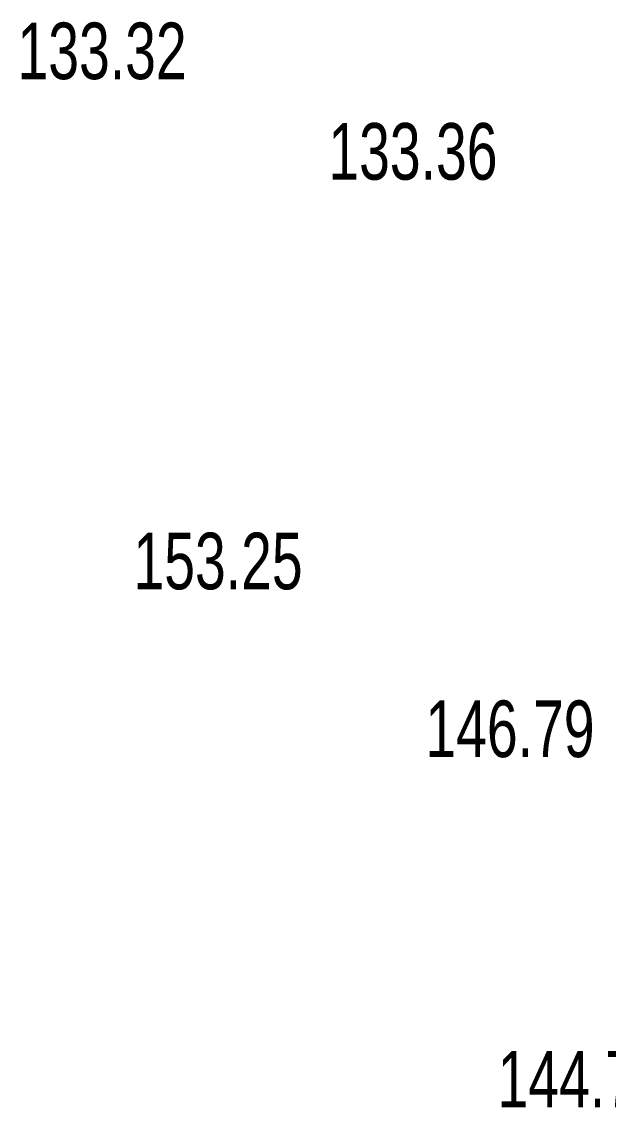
# Model space of a CAD drawing. Header units: metres. Extents: x 431006 to 434411, y 2469261 to 2473208.
# Drawn here: x 432131.5 to 432173, y 2471108.4 to 2471185.2 of the extents above; entities that cross this region are included whole.
import ezdxf

# ---------------------------------------------------------------- set-up
doc = ezdxf.new("R2010")
doc.units = ezdxf.units.M
doc.header["$MEASUREMENT"] = 0
doc.layers.add('CAO DO', color=8, linetype='Continuous', lineweight=18)
doc.styles.get("Standard").update_dxf_attribs({"font": 'arial.ttf'})

msp = doc.modelspace()

# ---------------------------------------------------------------- texts
at = {"layer": 'CAO DO', "color": 9, "lineweight": 0, "width": 0.7}
for s, p in [('133.32', (432131.204, 2471181.123, 133.322)), ('133.36', (432153.184, 2471174.021, 133.358)), ('153.25', (432139.403, 2471145.072, 153.253)), ('146.79', (432160.047, 2471133.213, 146.791)), ('144.79', (432165.146, 2471108.451, 144.789))]:
    msp.add_text(s, height=4, dxfattribs=at).set_placement(p)

doc.saveas('drawing.dxf')
